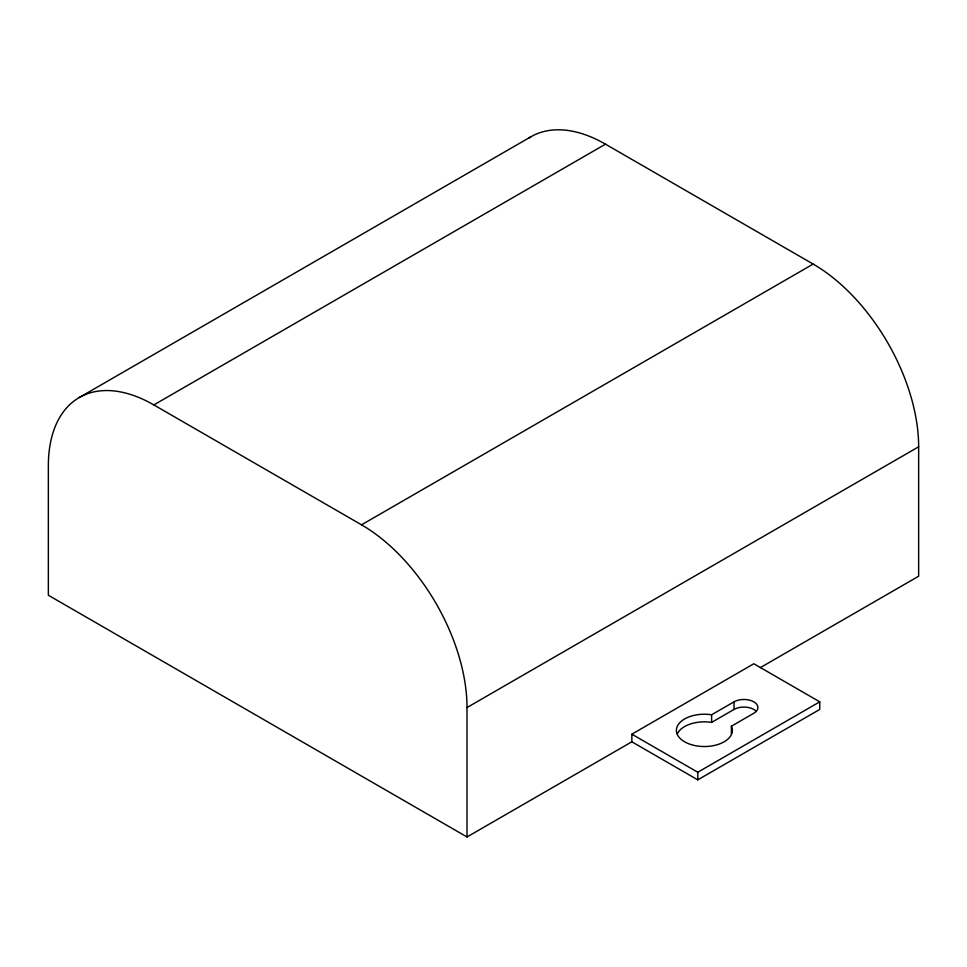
<?xml version="1.0" encoding="UTF-8"?>
<svg xmlns="http://www.w3.org/2000/svg" width="967" height="967" viewBox="0 0 967 967"><rect width="100%" height="100%" fill="white"/><g stroke="black" fill="none" stroke-linecap="round" stroke-linejoin="round"><path stroke-width="1.45" d="M79.246 397.534L530.883 136.782M631.85 741.798L631.85 734.183L753.825 663.761L819.75 701.837L819.75 709.44L697.775 779.861L631.85 741.798L467.013 836.963L48.35 595.249L48.35 465.828A149.184 86.136 60 0 1 153.838 404.919L605.475 144.168L813.162 264.076A149.184 86.136 60 0 1 918.65 446.79L918.65 576.211L760.364 667.605M153.838 404.919L361.525 524.827L813.162 264.076M467.013 836.963L467.013 707.542L918.65 446.79M711.615 714.782L734.038 701.837A13.985 8.074 0 0 1 753.825 701.837A13.985 8.074 0 0 1 753.825 713.247L731.39 726.205A27.97 16.149 0 0 1 706.804 746.464A27.97 16.149 0 0 1 676.501 728.973A27.97 16.149 0 0 1 711.615 714.782L711.615 722.397A27.97 16.149 0 0 0 677.347 733.808M711.615 722.397L734.038 709.44A13.985 8.074 0 0 1 756.049 711.12M631.85 734.183L697.775 772.246L819.75 701.837M734.038 701.837L734.038 709.44M731.39 726.205L731.39 733.808M697.775 772.246L697.775 779.861M528.502 138.245A149.184 86.136 60 0 1 605.475 144.168M361.525 524.827A149.184 86.136 60 0 1 467.013 707.542"/></g></svg>
